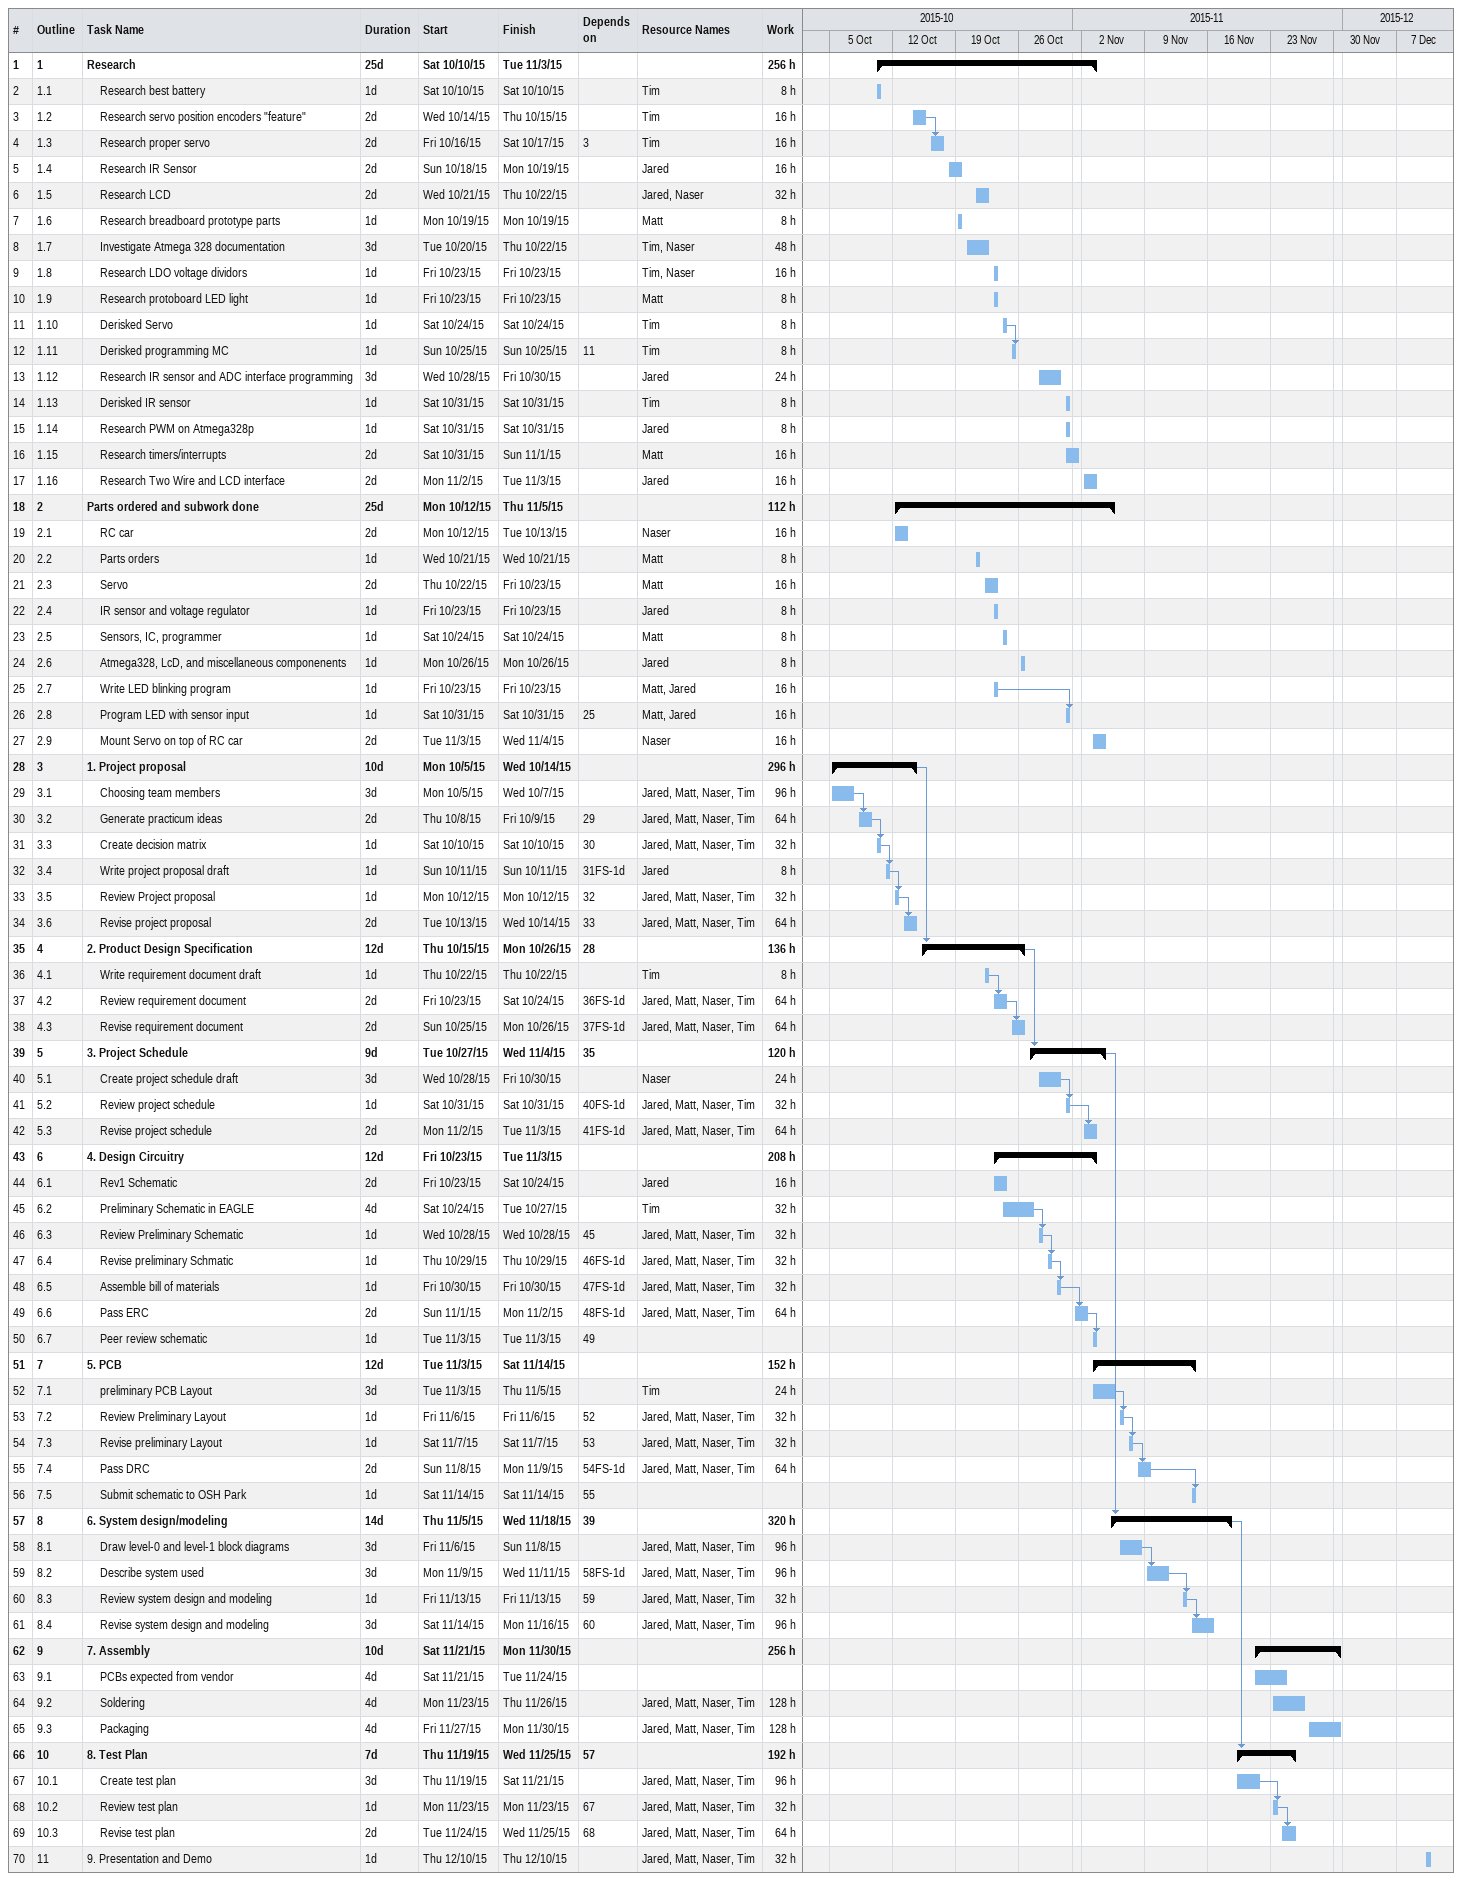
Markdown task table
| ID | WBS | Task | Duration | Start | Finish | Predecessors | Resources | Work (h) |
|---|---|---|---|---|---|---|---|---|
| 1 | 1 | **Research** | 25d | 2015-10-10 | 2015-11-03 |  |  | 256 |
| 2 | 1.1 | Research best battery | 1d | 2015-10-10 | 2015-10-10 |  | Tim | 8 |
| 3 | 1.2 | Research servo position encoders "feature" | 2d | 2015-10-14 | 2015-10-15 |  | Tim | 16 |
| 4 | 1.3 | Research proper servo | 2d | 2015-10-16 | 2015-10-17 | 3 | Tim | 16 |
| 5 | 1.4 | Research IR Sensor | 2d | 2015-10-18 | 2015-10-19 |  | Jared | 16 |
| 6 | 1.5 | Research LCD | 2d | 2015-10-21 | 2015-10-22 |  | Jared, Naser | 32 |
| 7 | 1.6 | Research breadboard prototype parts | 1d | 2015-10-19 | 2015-10-19 |  | Matt | 8 |
| 8 | 1.7 | Investigate Atmega 328 documentation | 3d | 2015-10-20 | 2015-10-22 |  | Tim, Naser | 48 |
| 9 | 1.8 | Research LDO voltage dividors | 1d | 2015-10-23 | 2015-10-23 |  | Tim, Naser | 16 |
| 10 | 1.9 | Research protoboard LED light | 1d | 2015-10-23 | 2015-10-23 |  | Matt | 8 |
| 11 | 1.10 | Derisked Servo | 1d | 2015-10-24 | 2015-10-24 |  | Tim | 8 |
| 12 | 1.11 | Derisked programming MC | 1d | 2015-10-25 | 2015-10-25 | 11 | Tim | 8 |
| 13 | 1.12 | Research IR sensor and ADC interface programming | 3d | 2015-10-28 | 2015-10-30 |  | Jared | 24 |
| 14 | 1.13 | Derisked IR sensor | 1d | 2015-10-31 | 2015-10-31 |  | Tim | 8 |
| 15 | 1.14 | Research PWM on Atmega328p | 1d | 2015-10-31 | 2015-10-31 |  | Jared | 8 |
| 16 | 1.15 | Research timers/interrupts | 2d | 2015-10-31 | 2015-11-01 |  | Matt | 16 |
| 17 | 1.16 | Research Two Wire and LCD interface | 2d | 2015-11-02 | 2015-11-03 |  | Jared | 16 |
| 18 | 2 | **Parts ordered and subwork done** | 25d | 2015-10-12 | 2015-11-05 |  |  | 112 |
| 19 | 2.1 | RC car | 2d | 2015-10-12 | 2015-10-13 |  | Naser | 16 |
| 20 | 2.2 | Parts orders | 1d | 2015-10-21 | 2015-10-21 |  | Matt | 8 |
| 21 | 2.3 | Servo | 2d | 2015-10-22 | 2015-10-23 |  | Matt | 16 |
| 22 | 2.4 | IR sensor and voltage regulator | 1d | 2015-10-23 | 2015-10-23 |  | Jared | 8 |
| 23 | 2.5 | Sensors, IC, programmer | 1d | 2015-10-24 | 2015-10-24 |  | Matt | 8 |
| 24 | 2.6 | Atmega328, LcD, and miscellaneous componenents | 1d | 2015-10-26 | 2015-10-26 |  | Jared | 8 |
| 25 | 2.7 | Write LED blinking program | 1d | 2015-10-23 | 2015-10-23 |  | Matt, Jared | 16 |
| 26 | 2.8 | Program LED with sensor input | 1d | 2015-10-31 | 2015-10-31 | 25 | Matt, Jared | 16 |
| 27 | 2.9 | Mount Servo on top of RC car | 2d | 2015-11-03 | 2015-11-04 |  | Naser | 16 |
| 28 | 3 | **1. Project proposal** | 10d | 2015-10-05 | 2015-10-14 |  |  | 296 |
| 29 | 3.1 | Choosing team members | 3d | 2015-10-05 | 2015-10-07 |  | Jared, Matt, Naser, Tim | 96 |
| 30 | 3.2 | Generate practicum ideas | 2d | 2015-10-08 | 2015-10-09 | 29 | Jared, Matt, Naser, Tim | 64 |
| 31 | 3.3 | Create decision matrix | 1d | 2015-10-10 | 2015-10-10 | 30 | Jared, Matt, Naser, Tim | 32 |
| 32 | 3.4 | Write project proposal draft | 1d | 2015-10-11 | 2015-10-11 | 31FS-1d | Jared | 8 |
| 33 | 3.5 | Review Project proposal | 1d | 2015-10-12 | 2015-10-12 | 32 | Jared, Matt, Naser, Tim | 32 |
| 34 | 3.6 | Revise project proposal | 2d | 2015-10-13 | 2015-10-14 | 33 | Jared, Matt, Naser, Tim | 64 |
| 35 | 4 | **2. Product Design Specification** | 12d | 2015-10-15 | 2015-10-26 | 28 |  | 136 |
| 36 | 4.1 | Write requirement document draft | 1d | 2015-10-22 | 2015-10-22 |  | Tim | 8 |
| 37 | 4.2 | Review requirement document | 2d | 2015-10-23 | 2015-10-24 | 36FS-1d | Jared, Matt, Naser, Tim | 64 |
| 38 | 4.3 | Revise requirement document | 2d | 2015-10-25 | 2015-10-26 | 37FS-1d | Jared, Matt, Naser, Tim | 64 |
| 39 | 5 | **3. Project Schedule** | 9d | 2015-10-27 | 2015-11-04 | 35 |  | 120 |
| 40 | 5.1 | Create project schedule draft | 3d | 2015-10-28 | 2015-10-30 |  | Naser | 24 |
| 41 | 5.2 | Review project schedule | 1d | 2015-10-31 | 2015-10-31 | 40FS-1d | Jared, Matt, Naser, Tim | 32 |
| 42 | 5.3 | Revise project schedule | 2d | 2015-11-02 | 2015-11-03 | 41FS-1d | Jared, Matt, Naser, Tim | 64 |
| 43 | 6 | **4. Design Circuitry** | 12d | 2015-10-23 | 2015-11-03 |  |  | 208 |
| 44 | 6.1 | Rev1 Schematic | 2d | 2015-10-23 | 2015-10-24 |  | Jared | 16 |
| 45 | 6.2 | Preliminary Schematic in EAGLE | 4d | 2015-10-24 | 2015-10-27 |  | Tim | 32 |
| 46 | 6.3 | Review Preliminary Schematic | 1d | 2015-10-28 | 2015-10-28 | 45 | Jared, Matt, Naser, Tim | 32 |
| 47 | 6.4 | Revise preliminary Schmatic | 1d | 2015-10-29 | 2015-10-29 | 46FS-1d | Jared, Matt, Naser, Tim | 32 |
| 48 | 6.5 | Assemble bill of materials | 1d | 2015-10-30 | 2015-10-30 | 47FS-1d | Jared, Matt, Naser, Tim | 32 |
| 49 | 6.6 | Pass ERC | 2d | 2015-11-01 | 2015-11-02 | 48FS-1d | Jared, Matt, Naser, Tim | 64 |
| 50 | 6.7 | Peer review schematic | 1d | 2015-11-03 | 2015-11-03 | 49 |  |  |
| 51 | 7 | **5. PCB** | 12d | 2015-11-03 | 2015-11-14 |  |  | 152 |
| 52 | 7.1 | preliminary PCB Layout | 3d | 2015-11-03 | 2015-11-05 |  | Tim | 24 |
| 53 | 7.2 | Review Preliminary Layout | 1d | 2015-11-06 | 2015-11-06 | 52 | Jared, Matt, Naser, Tim | 32 |
| 54 | 7.3 | Revise preliminary Layout | 1d | 2015-11-07 | 2015-11-07 | 53 | Jared, Matt, Naser, Tim | 32 |
| 55 | 7.4 | Pass DRC | 2d | 2015-11-08 | 2015-11-09 | 54FS-1d | Jared, Matt, Naser, Tim | 64 |
| 56 | 7.5 | Submit schematic to OSH Park | 1d | 2015-11-14 | 2015-11-14 | 55 |  |  |
| 57 | 8 | **6. System design/modeling** | 14d | 2015-11-05 | 2015-11-18 | 39 |  | 320 |
| 58 | 8.1 | Draw level-0 and level-1 block diagrams | 3d | 2015-11-06 | 2015-11-08 |  | Jared, Matt, Naser, Tim | 96 |
| 59 | 8.2 | Describe system used | 3d | 2015-11-09 | 2015-11-11 | 58FS-1d | Jared, Matt, Naser, Tim | 96 |
| 60 | 8.3 | Review system design and modeling | 1d | 2015-11-13 | 2015-11-13 | 59 | Jared, Matt, Naser, Tim | 32 |
| 61 | 8.4 | Revise system design and modeling | 3d | 2015-11-14 | 2015-11-16 | 60 | Jared, Matt, Naser, Tim | 96 |
| 62 | 9 | **7. Assembly** | 10d | 2015-11-21 | 2015-11-30 |  |  | 256 |
| 63 | 9.1 | PCBs expected from vendor | 4d | 2015-11-21 | 2015-11-24 |  |  |  |
| 64 | 9.2 | Soldering | 4d | 2015-11-23 | 2015-11-26 |  | Jared, Matt, Naser, Tim | 128 |
| 65 | 9.3 | Packaging | 4d | 2015-11-27 | 2015-11-30 |  | Jared, Matt, Naser, Tim | 128 |
| 66 | 10 | **8. Test Plan** | 7d | 2015-11-19 | 2015-11-25 | 57 |  | 192 |
| 67 | 10.1 | Create test plan | 3d | 2015-11-19 | 2015-11-21 |  | Jared, Matt, Naser, Tim | 96 |
| 68 | 10.2 | Review test plan | 1d | 2015-11-23 | 2015-11-23 | 67 | Jared, Matt, Naser, Tim | 32 |
| 69 | 10.3 | Revise test plan | 2d | 2015-11-24 | 2015-11-25 | 68 | Jared, Matt, Naser, Tim | 64 |
| 70 | 11 | 9. Presentation and Demo | 1d | 2015-12-10 | 2015-12-10 |  | Jared, Matt, Naser, Tim | 32 |
